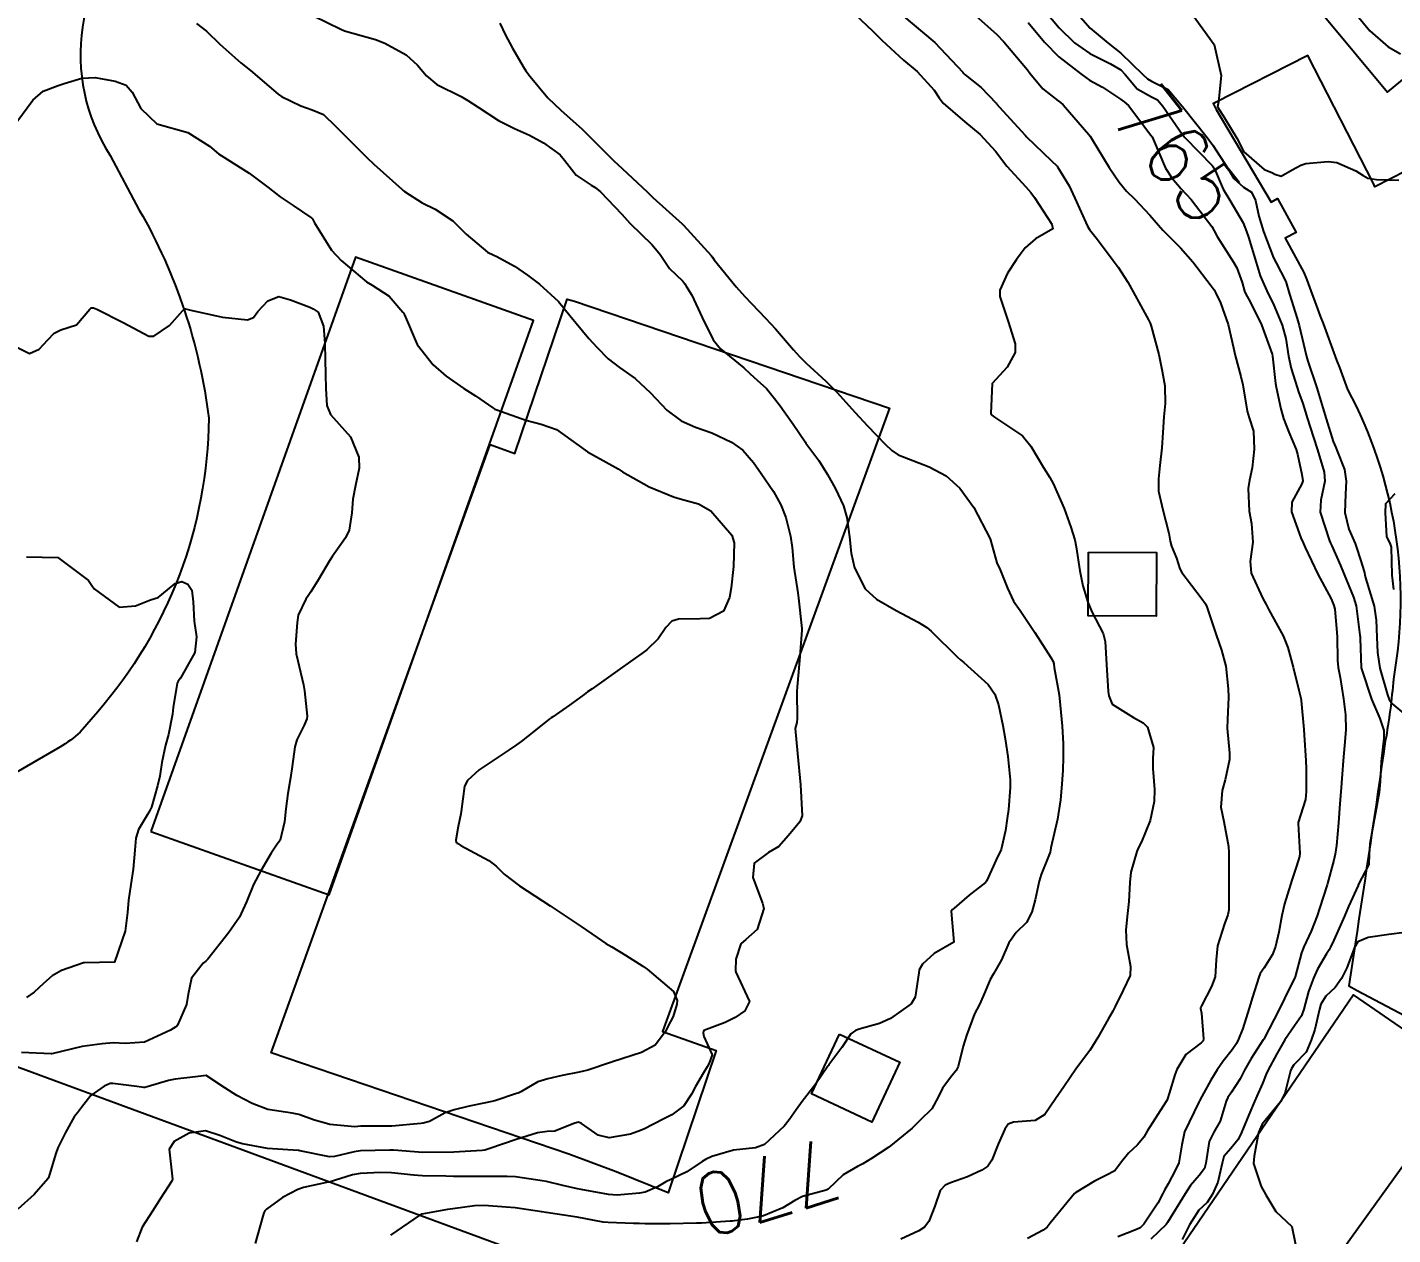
# Model space of a CAD drawing. Header units: metres. Extents: x 318500 to 325275, y 7408834 to 7428799.
# Drawn here: x 320407 to 320494.9, y 7409945.6 to 7410023.3 of the extents above; entities that cross this region are included whole.
import ezdxf
from ezdxf.enums import TextEntityAlignment as Align

# ---------------------------------------------------------------- set-up
doc = ezdxf.new("R2010")
doc.units = ezdxf.units.M
doc.header["$MEASUREMENT"] = 0
for name, color, linetype in [('Cotas', 45, 'Continuous'), ('Curvas de Nivel 1m', 11, 'Continuous'), ('Curvas de Nivel 5m', 15, 'Continuous'), ('Edificações', 30, 'Continuous'), ('Vias Primárias', 230, 'Continuous')]:
    doc.layers.add(name, color=color, linetype=linetype)
doc.styles.add('Style-STANDARD', font='STANDARD.shx')

msp = doc.modelspace()

# ---------------------------------------------------------------- linework, layer by layer
at = {"layer": 'Curvas de Nivel 1m', "flags": 128}
for points, elevation in [([(320459.892, 7410024.523), (320461.419, 7410023.077), (320462.013, 7410022.491), (320463.391, 7410021.201), (320464.289, 7410020.461), (320465.368, 7410019.273), (320465.69, 7410018.772), (320465.955, 7410018.441), (320467.342, 7410017.229), (320468.342, 7410016.405), (320469.314, 7410015.352), (320470.06, 7410014.382), (320471.287, 7410013.054), (320471.605, 7410012.687), (320471.836, 7410012.362), (320472.955, 7410010.644), (320473.019, 7410010.343), (320471.905, 7410009.695), (320471.231, 7410009.114), (320470.903, 7410008.695), (320470.684, 7410008.375), (320470.096, 7410007.496), (320469.597, 7410006.386), (320469.598, 7410005.981), (320470.137, 7410004.38), (320470.586, 7410002.938), (320470.593, 7410002.375), (320470.071, 7410001.44), (320469.12, 7410000.39), (320469.031, 7409998.451), (320469.052, 7409998.391), (320469.089, 7409998.349), (320469.256, 7409998.219), (320471.07, 7409997.01), (320471.6, 7409996.355), (320472.408, 7409994.985), (320472.817, 7409994.342), (320473.034, 7409993.953), (320473.742, 7409992.329), (320474.182, 7409991.133), (320474.428, 7409990.318), (320474.525, 7409989.866), (320474.75, 7409988.313), (320474.946, 7409987.359), (320475.276, 7409986.305), (320475.534, 7409985.688), (320476.245, 7409984.29), (320476.378, 7409983.771), (320476.462, 7409982.286), (320476.577, 7409980.561), (320476.617, 7409980.283), (320476.842, 7409979.729), (320478.21, 7409978.885), (320478.824, 7409978.538), (320479.116, 7409978.256), (320479.498, 7409976.941), (320479.455, 7409976.25), (320479.449, 7409975.591), (320479.559, 7409974.248), (320479.531, 7409973.476), (320479.279, 7409972.252), (320478.726, 7409970.874), (320478.513, 7409970.471), (320478.429, 7409970.263), (320478.046, 7409968.92), (320477.975, 7409968.267), (320477.913, 7409967.026), (320477.828, 7409966.268), (320477.715, 7409965.203), (320477.764, 7409964.269), (320478.025, 7409962.859), (320477.991, 7409962.266), (320477.546, 7409961.321), (320477.037, 7409960.275), (320476.88, 7409959.974), (320476.572, 7409959.465), (320475.902, 7409958.29), (320475.405, 7409957.439), (320474.53, 7409956.31), (320473.732, 7409955.101), (320473.181, 7409954.33), (320472.49, 7409953.324), (320471.888, 7409952.944), (320470.477, 7409952.834), (320470.142, 7409952.698), (320469.918, 7409952.368), (320469.502, 7409951.416), (320469.092, 7409950.38), (320468.835, 7409949.994), (320468.44, 7409949.729), (320467.53, 7409949.307), (320466.428, 7409948.928), (320466.074, 7409948.774), (320465.765, 7409948.427), (320465.422, 7409947.412), (320465.026, 7409946.434), (320464.749, 7409946.073), (320464.384, 7409945.822), (320463.226, 7409945.305)], 769), ([(320467.645, 7410024.417), (320469.417, 7410022.851), (320469.854, 7410022.386), (320471.383, 7410020.579), (320471.535, 7410020.368), (320472.361, 7410019.346), (320473.362, 7410018.577), (320473.504, 7410018.48), (320473.676, 7410018.335), (320475.332, 7410016.419), (320475.412, 7410016.309), (320475.537, 7410016.098), (320476.643, 7410014.297), (320477.291, 7410013.345), (320477.767, 7410012.765), (320478.271, 7410012.275), (320479.264, 7410011.218), (320480.105, 7410010.247), (320481.233, 7410009.108), (320482.024, 7410008.222), (320483.205, 7410006.68), (320483.401, 7410006.406), (320483.517, 7410006.205), (320483.818, 7410005.573), (320484.301, 7410004.189), (320484.652, 7410002.68), (320484.752, 7410002.184), (320485.126, 7410000.826), (320485.239, 7410000.296), (320485.26, 7410000.178), (320485.517, 7409998.594), (320485.651, 7409998.172), (320485.932, 7409997.312), (320485.97, 7409996.166), (320485.839, 7409994.959), (320485.674, 7409994.17), (320485.589, 7409993.614), (320485.656, 7409992.17), (320485.794, 7409991.372), (320485.887, 7409990.166), (320485.721, 7409988.923), (320485.773, 7409988.168), (320486.543, 7409986.549), (320486.757, 7409986.153), (320486.925, 7409985.817), (320487.841, 7409984.136), (320488.154, 7409983.392), (320488.476, 7409982.126), (320488.858, 7409980.645), (320488.975, 7409980.119), (320488.992, 7409979.975), (320489.167, 7409978.117), (320489.195, 7409977.738), (320489.3, 7409976.115), (320489.322, 7409975.584), (320489.325, 7409974.114), (320489.271, 7409973.606), (320488.805, 7409972.119), (320488.798, 7409972.06), (320488.923, 7409970.118), (320488.902, 7409969.933), (320488.708, 7409969.307), (320488.409, 7409968.409), (320488.319, 7409968.126), (320487.921, 7409966.881), (320487.758, 7409966.134), (320487.573, 7409965.06), (320487.355, 7409964.139), (320487.153, 7409963.621), (320486.619, 7409962.773), (320486.371, 7409962.396), (320486.273, 7409962.155), (320485.875, 7409960.877), (320485.661, 7409960.164), (320485.253, 7409958.855), (320484.977, 7409958.174), (320484.83, 7409957.902), (320484.55, 7409957.496), (320483.976, 7409956.749), (320483.594, 7409956.189), (320483.19, 7409955.523), (320482.501, 7409954.279), (320482.471, 7409954.23), (320482.457, 7409954.201), (320482.409, 7409954.112), (320481.491, 7409952.215), (320481.311, 7409951.374), (320481.123, 7409950.22), (320480.915, 7409949.751), (320480.429, 7409948.851), (320480.204, 7409948.452), (320480.098, 7409948.235), (320479.784, 7409947.61), (320478.866, 7409946.253), (320478.636, 7409946.017), (320478.395, 7409945.916), (320477.21, 7409945.449)], 767), ([(320474.478, 7410024.324), (320475.424, 7410023.251), (320476.584, 7410022.298), (320477.4, 7410021.651), (320478.818, 7410020.268), (320479.101, 7410019.988), (320479.376, 7410019.838), (320480.435, 7410019.309), (320481.348, 7410018.23), (320481.36, 7410018.215), (320482.953, 7410016.214), (320483.323, 7410015.735), (320484.298, 7410014.195), (320484.676, 7410013.572), (320485.289, 7410013.03), (320485.814, 7410012.7), (320486.058, 7410012.168), (320486.269, 7410011.161), (320486.584, 7410010.16), (320487.225, 7410008.479), (320487.392, 7410008.148), (320488.021, 7410006.955), (320488.252, 7410006.134), (320488.736, 7410004.567), (320488.876, 7410004.124), (320489.152, 7410002.941), (320489.338, 7410002.118), (320489.431, 7410001.824), (320490.004, 7410000.111), (320490.398, 7409998.809), (320490.602, 7409998.105), (320491.068, 7409996.651), (320491.225, 7409996.261), (320491.305, 7409996.096), (320491.801, 7409994.842), (320491.907, 7409994.087), (320491.863, 7409993.252), (320491.817, 7409992.088), (320492.073, 7409991.004), (320492.47, 7409990.078), (320492.606, 7409989.705), (320492.965, 7409988.549), (320493.081, 7409988.188), (320493.101, 7409988.068), (320493.148, 7409987.877), (320493.707, 7409986.058), (320493.829, 7409985.144), (320493.866, 7409984.056), (320493.911, 7409983.076), (320494.071, 7409982.052), (320494.562, 7409980.337), (320494.675, 7409980.043), (320494.846, 7409979.788), (320496.273, 7409978.581)], 764), ([(320481.94, 7410024.225), (320483.41, 7410022.21), (320483.86, 7410020.203), (320483.678, 7410018.52), (320483.619, 7410018.206), (320484.056, 7410017.493), (320484.853, 7410016.187), (320485.317, 7410015.306), (320486.628, 7410014.16), (320487.107, 7410013.962), (320487.297, 7410013.87), (320487.706, 7410013.736), (320488.428, 7410014.139), (320488.99, 7410014.448), (320489.306, 7410014.553), (320490.732, 7410014.685), (320491.308, 7410014.604), (320492.519, 7410014.082), (320492.992, 7410013.769), (320493.295, 7410013.613), (320493.844, 7410013.515), (320495.294, 7410013.466)], 763), ([(320417.892, 7410023.56), (320418.525, 7410023.073), (320419.397, 7410022.225), (320420.747, 7410021.039), (320421.373, 7410020.54), (320423.139, 7410019.012), (320423.349, 7410018.87), (320424.608, 7410018.257), (320425.34, 7410018.006), (320426.071, 7410017.703), (320426.844, 7410016.957), (320427.322, 7410016.449), (320428.848, 7410014.935), (320429.294, 7410014.503), (320431.102, 7410012.903), (320431.186, 7410012.818), (320431.268, 7410012.741), (320432.406, 7410012.022), (320433.261, 7410011.607), (320434.386, 7410010.859), (320435.237, 7410009.989), (320436.618, 7410008.829), (320437.031, 7410008.636), (320437.217, 7410008.553), (320438.349, 7410007.94), (320439.206, 7410007.357), (320439.968, 7410006.782), (320441.183, 7410005.658), (320441.915, 7410004.759), (320443.148, 7410003.283), (320443.651, 7410002.732), (320444.39, 7410001.979), (320445.127, 7410001.414), (320446.121, 7410000.7), (320447.106, 7409999.78), (320448.165, 7409998.674), (320449.08, 7409997.978), (320450.003, 7409997.575), (320451.069, 7409997.202), (320452.324, 7409996.617), (320453.055, 7409996.086), (320453.738, 7409995.291), (320454.231, 7409994.592), (320455.023, 7409993.429), (320455.511, 7409992.572), (320455.818, 7409991.747), (320456.127, 7409990.563), (320456.231, 7409989.819), (320456.351, 7409988.559), (320456.589, 7409986.901), (320456.635, 7409986.554), (320456.846, 7409984.605), (320456.852, 7409984.551), (320456.847, 7409984.498), (320456.698, 7409982.553), (320456.556, 7409980.853), (320456.542, 7409980.555), (320456.565, 7409978.813), (320456.525, 7409978.554), (320456.436, 7409978.175), (320456.576, 7409976.553), (320456.77, 7409974.55), (320456.883, 7409972.548), (320456.734, 7409972.157), (320455.991, 7409971.29), (320455.385, 7409970.57), (320454.706, 7409970.188), (320453.792, 7409969.496), (320453.71, 7409968.59), (320454.33, 7409966.918), (320454.42, 7409966.582), (320453.986, 7409965.24), (320453.25, 7409964.594), (320452.919, 7409964.305), (320452.617, 7409963.326), (320452.582, 7409962.6), (320452.608, 7409962.48), (320453.479, 7409960.591), (320453.177, 7409959.988), (320452.564, 7409959.559), (320451.915, 7409959.255), (320450.552, 7409958.739), (320450.517, 7409958.664), (320450.509, 7409958.631), (320450.504, 7409958.585), (320450.547, 7409958.35), (320451.084, 7409957.17), (320450.896, 7409956.625), (320450.76, 7409956.393), (320450.521, 7409956.004), (320450.016, 7409955.128), (320449.754, 7409954.641), (320449.253, 7409953.885), (320448.48, 7409953.295), (320448.058, 7409953.083), (320447.255, 7409952.672), (320446.735, 7409952.41), (320446.466, 7409952.287), (320445.825, 7409952.051), (320444.461, 7409951.816), (320443.742, 7409952), (320442.679, 7409952.737), (320442.471, 7409952.818), (320442.396, 7409952.816), (320442.186, 7409952.743), (320440.961, 7409952.259), (320440.465, 7409952.238), (320439.847, 7409952.152), (320438.459, 7409951.702), (320436.774, 7409951.136), (320436.452, 7409951.029), (320436.279, 7409950.995), (320434.451, 7409950.895), (320432.45, 7409950.87), (320430.577, 7409951.024), (320430.451, 7409951.026), (320430.33, 7409951.023), (320428.451, 7409950.988), (320428.038, 7409950.926), (320426.777, 7409950.613), (320426.445, 7409950.594), (320424.539, 7409950.979), (320424.467, 7409950.996), (320424.45, 7409951.001), (320424.429, 7409951.002), (320422.451, 7409951.137), (320420.854, 7409951.424), (320420.455, 7409951.544), (320419.393, 7409951.98), (320418.462, 7409952.267), (320417.42, 7409952.111), (320416.455, 7409951.578), (320416.133, 7409951.085), (320416.339, 7409949.163), (320416.326, 7409949.081), (320415.576, 7409947.919), (320415.064, 7409947.1), (320414.379, 7409946.058), (320414.021, 7409945.115)], 772), ([(320425.426, 7410024.049), (320427.169, 7410023.198), (320427.412, 7410023.099), (320427.944, 7410022.945), (320429.404, 7410022.524), (320430.018, 7410022.304), (320431.39, 7410021.549), (320432.109, 7410020.889), (320432.685, 7410020.192), (320433.368, 7410019.643), (320434.922, 7410018.854), (320435.356, 7410018.613), (320436.011, 7410018.179), (320437.338, 7410017.323), (320438.368, 7410016.804), (320439.324, 7410016.376), (320440.229, 7410015.868), (320441.305, 7410015.097), (320441.586, 7410014.766), (320442.323, 7410013.787), (320443.284, 7410013.149), (320443.542, 7410012.996), (320443.889, 7410012.731), (320445.259, 7410011.277), (320445.78, 7410010.705), (320447.229, 7410009.311), (320447.738, 7410008.682), (320448.329, 7410007.791), (320449.203, 7410006.964), (320449.334, 7410006.79), (320449.41, 7410006.657), (320449.772, 7410006.071), (320450.448, 7410004.641), (320451.148, 7410003.188), (320451.612, 7410002.625), (320453.128, 7410001.382), (320453.53, 7410001.01), (320453.981, 7410000.597), (320454.579, 7410000.055), (320455.103, 7409999.427), (320455.456, 7409998.936), (320455.721, 7409998.571), (320456.288, 7409997.771), (320457.061, 7409996.618), (320457.109, 7409996.55), (320457.941, 7409995.433), (320458.501, 7409994.528), (320459.026, 7409993.594), (320459.541, 7409992.515), (320459.754, 7409991.757), (320459.924, 7409990.511), (320460.026, 7409989.453), (320460.248, 7409988.507), (320460.94, 7409987.17), (320461.659, 7409986.489), (320462.92, 7409985.773), (320464.338, 7409985.019), (320464.904, 7409984.681), (320465.19, 7409984.437), (320466.883, 7409982.761), (320467.063, 7409982.599), (320467.295, 7409982.414), (320468.859, 7409981.016), (320469.277, 7409980.384), (320469.515, 7409979.704), (320469.801, 7409978.375), (320469.938, 7409977.5), (320470.113, 7409976.37), (320470.271, 7409974.874), (320470.276, 7409974.367), (320470.165, 7409972.953), (320470.07, 7409972.37), (320469.957, 7409971.596), (320469.679, 7409970.376), (320469.364, 7409969.726), (320468.765, 7409968.389), (320468.744, 7409968.334), (320468.688, 7409968.25), (320467.631, 7409967.45), (320466.663, 7409966.614), (320466.554, 7409966.529), (320466.463, 7409966.422), (320466.64, 7409964.42), (320465.376, 7409963.686), (320464.618, 7409963.005), (320464.417, 7409962.638), (320464.385, 7409962.443), (320464.162, 7409960.871), (320463.894, 7409960.45), (320462.566, 7409959.504), (320461.864, 7409959.177), (320460.555, 7409958.824), (320460.316, 7409958.74), (320460.018, 7409958.505), (320459.421, 7409957.631), (320458.596, 7409956.519), (320458.567, 7409956.482), (320458.529, 7409956.429), (320457.753, 7409955.29), (320457.171, 7409954.54), (320456.876, 7409954.163), (320456.486, 7409953.627), (320456.05, 7409952.983), (320455.729, 7409952.561), (320454.458, 7409951.395), (320453.865, 7409951.177), (320452.454, 7409951.019), (320451.065, 7409950.621), (320450.653, 7409950.421), (320450.445, 7409950.291), (320449.446, 7409949.633), (320448.427, 7409949.134), (320448.107, 7409948.981), (320447.555, 7409948.669), (320446.767, 7409948.325), (320446.414, 7409948.256), (320444.977, 7409948.136), (320444.412, 7409948.173), (320442.658, 7409948.494), (320442.417, 7409948.543), (320441.47, 7409948.75), (320440.424, 7409948.998), (320440.132, 7409949.057), (320438.428, 7409949.311), (320437.892, 7409949.334), (320436.428, 7409949.332), (320435.92, 7409949.332), (320434.427, 7409949.339), (320433.929, 7409949.346), (320432.428, 7409949.379), (320431.888, 7409949.418), (320430.43, 7409949.559), (320429.753, 7409949.584), (320428.429, 7409949.522), (320427.927, 7409949.428), (320426.42, 7409948.971), (320426.401, 7409948.969), (320426.263, 7409948.952), (320424.771, 7409948.618), (320424.413, 7409948.494), (320423.418, 7409947.977), (320422.393, 7409947.233), (320422.283, 7409947.11), (320422.231, 7409947.002), (320422.164, 7409946.78), (320421.672, 7409945.01)], 771), ([(320463.433, 7410024.021), (320465.293, 7410022.451), (320465.408, 7410022.344), (320467.218, 7410020.422), (320467.294, 7410020.336), (320467.378, 7410020.258), (320468.41, 7410019.444), (320469.36, 7410018.426), (320469.394, 7410018.39), (320469.803, 7410017.936), (320471.232, 7410016.371), (320471.328, 7410016.268), (320472.906, 7410014.746), (320473.3, 7410014.369), (320473.325, 7410014.34), (320474.06, 7410013.101), (320474.423, 7410012.323), (320475.253, 7410010.51), (320475.378, 7410010.309), (320475.883, 7410009.661), (320476.906, 7410008.293), (320477.216, 7410007.868), (320477.844, 7410006.918), (320478.187, 7410006.275), (320479.173, 7410004.479), (320479.274, 7410004.258), (320479.34, 7410004.085), (320479.842, 7410002.249), (320480.06, 7410001.177), (320480.219, 7410000.244), (320480.247, 7409999.099), (320480.153, 7409998.244), (320480.092, 7409997.228), (320480.031, 7409996.245), (320479.91, 7409995.109), (320479.807, 7409994.248), (320479.823, 7409993.454), (320480.088, 7409992.244), (320480.478, 7409990.748), (320480.572, 7409990.236), (320480.655, 7409989.913), (320480.969, 7409989.141), (320481.197, 7409988.461), (320481.319, 7409988.225), (320482.558, 7409986.583), (320482.84, 7409986.201), (320482.927, 7409985.996), (320483.532, 7409984.194), (320483.865, 7409983.216), (320484.142, 7409982.187), (320484.307, 7409980.737), (320484.319, 7409980.185), (320484.263, 7409978.751), (320484.247, 7409978.186), (320484.394, 7409976.594), (320484.387, 7409976.184), (320484.107, 7409974.86), (320483.92, 7409974.188), (320483.831, 7409973.112), (320484.023, 7409972.187), (320484.33, 7409970.578), (320484.351, 7409970.184), (320484.346, 7409968.533), (320484.338, 7409968.184), (320484.345, 7409966.503), (320484.286, 7409966.184), (320484.061, 7409965.593), (320483.606, 7409964.19), (320483.538, 7409963.28), (320483.471, 7409962.191), (320483.227, 7409961.567), (320482.582, 7409960.325), (320482.543, 7409960.238), (320482.527, 7409960.201), (320482.527, 7409960.149), (320482.576, 7409959.837), (320482.723, 7409958.198), (320482.683, 7409958.074), (320482.556, 7409957.937), (320481.568, 7409957.191), (320480.99, 7409956.223), (320480.865, 7409955.885), (320480.507, 7409954.676), (320480.396, 7409954.337), (320480.35, 7409954.232), (320480.127, 7409953.866), (320479.082, 7409952.251), (320478.864, 7409951.864), (320478.467, 7409951.362), (320477.886, 7409950.839), (320477.443, 7409950.27), (320477.01, 7409949.706), (320476.437, 7409949.394), (320475.695, 7409949.027), (320474.498, 7409948.309), (320474.419, 7409948.244), (320472.848, 7409946.333), (320472.656, 7409946.076), (320472.393, 7409945.881), (320471.386, 7409945.344)], 768), ([(320471.429, 7410023.623), (320472.47, 7410022.354), (320473.396, 7410021.417), (320474.816, 7410020.318), (320475.14, 7410020.076), (320475.376, 7410019.922), (320476.202, 7410019.471), (320477.364, 7410018.699), (320477.602, 7410018.526), (320477.888, 7410018.282), (320479.332, 7410016.378), (320479.4, 7410016.259), (320479.469, 7410016.117), (320480.262, 7410014.246), (320480.682, 7410013.628), (320481.287, 7410012.927), (320481.927, 7410012.224), (320483.254, 7410010.491), (320483.407, 7410010.208), (320483.598, 7410009.851), (320484.65, 7410008.189), (320484.856, 7410007.825), (320485.207, 7410006.889), (320485.35, 7410006.326), (320485.41, 7410006.177), (320485.718, 7410005.647), (320486.445, 7410004.161), (320487.142, 7410002.274), (320487.164, 7410002.15), (320487.36, 7410000.384), (320487.395, 7410000.146), (320487.702, 7409998.744), (320487.872, 7409998.138), (320488.205, 7409997.261), (320488.685, 7409996.126), (320488.771, 7409995.839), (320489.044, 7409994.531), (320489.105, 7409994.119), (320489.096, 7409994.062), (320489.037, 7409993.928), (320488.397, 7409992.752), (320488.376, 7409992.13), (320488.985, 7409990.445), (320489.133, 7409990.118), (320489.26, 7409989.835), (320490.071, 7409988.109), (320490.936, 7409986.523), (320491.114, 7409986.097), (320491.164, 7409985.859), (320491.316, 7409984.094), (320491.345, 7409982.554), (320491.387, 7409982.092), (320491.51, 7409981.45), (320491.734, 7409980.087), (320491.86, 7409979.059), (320491.882, 7409978.084), (320491.796, 7409977.072), (320491.697, 7409976.087), (320491.632, 7409975.243), (320491.548, 7409974.088), (320491.493, 7409973.355), (320491.412, 7409972.09), (320491.273, 7409970.639), (320491.187, 7409970.093), (320491.105, 7409969.704), (320490.691, 7409968.187), (320490.673, 7409968.117), (320490.666, 7409968.1), (320490.188, 7409966.584), (320490.031, 7409966.106), (320489.655, 7409965.115), (320489.168, 7409964.115), (320489.015, 7409963.736), (320488.611, 7409962.18), (320488.596, 7409962.135), (320487.92, 7409960.8), (320487.597, 7409960.135), (320486.592, 7409958.182), (320486.574, 7409958.15), (320486.56, 7409958.125), (320485.783, 7409956.92), (320485.358, 7409956.168), (320485.068, 7409955.626), (320484.509, 7409954.752), (320484.278, 7409954.408), (320484.176, 7409954.183), (320483.779, 7409952.895), (320483.377, 7409952.191), (320483.081, 7409951.584), (320482.873, 7409950.196), (320482.787, 7409949.854), (320482.438, 7409949.403), (320481.879, 7409948.758), (320481.532, 7409948.213), (320480.401, 7409946.365), (320480.302, 7409946.231), (320479.328, 7409945.304)], 766), ([(320492.614, 7410024.082), (320493.425, 7410023.098), (320494.593, 7410022.058), (320495.403, 7410021.615)], 762), ([(320406.314, 7410017.235), (320407.344, 7410018.622), (320408.022, 7410019.21), (320408.974, 7410019.577), (320409.358, 7410019.701), (320410.499, 7410020.043), (320411.364, 7410020.084), (320412.66, 7410019.851), (320413.357, 7410019.582), (320413.741, 7410019.134), (320414.307, 7410018.093), (320415.33, 7410017.11), (320417.322, 7410016.553), (320418.715, 7410015.663), (320419.302, 7410015.175), (320419.476, 7410015.057), (320421.283, 7410013.926), (320422.47, 7410013.018), (320423.264, 7410012.402), (320424.101, 7410011.84), (320425.251, 7410011.068), (320425.303, 7410011.032), (320425.353, 7410010.978), (320425.492, 7410010.73), (320426.582, 7410008.96), (320427.21, 7410008.311), (320428.822, 7410006.934), (320429.188, 7410006.71), (320430.281, 7410006.014), (320431.171, 7410004.985), (320431.206, 7410004.935), (320431.232, 7410004.899), (320431.271, 7410004.796), (320432.084, 7410002.886), (320433.121, 7410001.591), (320433.953, 7410000.862), (320435.102, 7410000.055), (320435.858, 7409999.599), (320436.958, 7409998.822), (320437.089, 7409998.735), (320437.227, 7409998.679), (320439.079, 7409998.033), (320440.083, 7409997.772), (320441.07, 7409997.419), (320441.984, 7409996.756), (320443.049, 7409995.992), (320444.644, 7409995.108), (320445.033, 7409994.888), (320445.31, 7409994.707), (320447.026, 7409993.724), (320448.594, 7409993.088), (320449.015, 7409992.966), (320450.202, 7409992.642), (320451.003, 7409992.19), (320452.348, 7409990.609), (320452.502, 7409990.134), (320452.464, 7409988.607), (320452.313, 7409987.236), (320452.196, 7409986.611), (320451.806, 7409985.728), (320450.909, 7409985.249), (320450.32, 7409985.228), (320448.908, 7409985.222), (320448.489, 7409985.081), (320448.099, 7409984.668), (320447.608, 7409983.954), (320446.878, 7409983.235), (320446.559, 7409983.001), (320446.121, 7409982.691), (320444.861, 7409981.8), (320443.349, 7409980.733), (320443.057, 7409980.527), (320442.844, 7409980.369), (320441.91, 7409979.673), (320440.823, 7409978.927), (320440.724, 7409978.859), (320440.598, 7409978.763), (320439.608, 7409977.978), (320438.798, 7409977.345), (320438.479, 7409977.111), (320438.026, 7409976.801), (320436.782, 7409975.986), (320436.092, 7409975.512), (320435.335, 7409974.834), (320435.142, 7409974.458), (320434.931, 7409972.838), (320434.904, 7409972.671), (320434.725, 7409971.867), (320434.572, 7409970.982), (320434.611, 7409970.841), (320434.66, 7409970.791), (320434.709, 7409970.763), (320434.896, 7409970.651), (320436.699, 7409969.672), (320437.186, 7409969.304), (320437.684, 7409968.805), (320438.679, 7409968.041), (320440.66, 7409966.76), (320442.64, 7409965.436), (320443.682, 7409964.724), (320444.248, 7409964.338), (320444.624, 7409964.114), (320445.504, 7409963.581), (320446.612, 7409962.866), (320446.896, 7409962.677), (320448.589, 7409961.248), (320448.828, 7409960.656), (320448.818, 7409960.415), (320448.565, 7409959.637), (320448.231, 7409958.987), (320448.069, 7409958.665), (320447.425, 7409957.788), (320446.536, 7409957.313), (320444.674, 7409956.708), (320444.562, 7409956.677), (320444.529, 7409956.666), (320443.082, 7409956.171), (320442.52, 7409956.044), (320441.433, 7409955.834), (320440.513, 7409955.62), (320439.861, 7409955.419), (320438.771, 7409954.786), (320438.586, 7409954.701), (320438.498, 7409954.67), (320437.092, 7409954.21), (320436.489, 7409954.069), (320435.448, 7409953.868), (320434.482, 7409953.627), (320433.903, 7409953.425), (320432.877, 7409952.864), (320432.469, 7409952.754), (320432.332, 7409952.735), (320430.467, 7409952.571), (320428.802, 7409952.581), (320428.466, 7409952.568), (320428.079, 7409952.538), (320426.467, 7409952.687), (320426.246, 7409952.732), (320425.474, 7409952.965), (320424.475, 7409953.312), (320424.049, 7409953.412), (320422.48, 7409953.646), (320421.469, 7409954.032), (320420.493, 7409954.548), (320419.718, 7409955.042), (320418.511, 7409955.826), (320417.826, 7409955.751), (320416.508, 7409955.589), (320416.078, 7409955.515), (320414.716, 7409955.107), (320414.553, 7409955.056), (320414.499, 7409955.052), (320414.041, 7409955.117), (320412.503, 7409955.321), (320412.336, 7409955.308), (320411.934, 7409955.146), (320411.093, 7409954.552), (320410.479, 7409953.764), (320410.219, 7409953.419), (320410.014, 7409953.167), (320409.45, 7409952.165), (320408.967, 7409951.182), (320408.823, 7409950.806), (320408.424, 7409949.457), (320408.359, 7409949.253), (320408.322, 7409949.191), (320407.432, 7409948.177), (320406.39, 7409947.22)], 773), ([(320405.287, 7410003.248), (320407.127, 7410002.323), (320407.756, 7410002.585), (320408.318, 7410003.202), (320408.728, 7410003.615), (320409.15, 7410003.831), (320410.168, 7410004.167), (320411.021, 7410005.171), (320411.096, 7410005.246), (320411.171, 7410005.262), (320411.251, 7410005.249), (320411.462, 7410005.166), (320413.158, 7410004.308), (320414.826, 7410003.434), (320415.145, 7410003.431), (320416.139, 7410004.116), (320417.005, 7410005.092), (320417.088, 7410005.174), (320417.171, 7410005.193), (320417.255, 7410005.173), (320417.609, 7410005.083), (320419.165, 7410004.738), (320419.56, 7410004.658), (320421.162, 7410004.474), (320421.558, 7410004.632), (320421.838, 7410005.023), (320422.481, 7410005.713), (320423.18, 7410005.979), (320423.945, 7410005.765), (320425.173, 7410005.295), (320425.397, 7410005.201), (320425.709, 7410004.972), (320426.056, 7410004.068), (320426.15, 7410002.965), (320426.165, 7410001.923), (320426.197, 7410000.964), (320426.207, 7410000.07), (320426.282, 7409998.962), (320426.506, 7409998.383), (320427.072, 7409997.76), (320427.808, 7409996.943), (320428.344, 7409995.633), (320428.369, 7409994.937), (320428.131, 7409993.827), (320427.947, 7409992.941), (320427.882, 7409992.056), (320427.712, 7409990.943), (320427.472, 7409990.446), (320426.962, 7409989.728), (320426.645, 7409989.264), (320426.458, 7409988.957), (320425.737, 7409987.767), (320425.237, 7409986.975), (320425.117, 7409986.787), (320424.923, 7409986.498), (320424.433, 7409985.461), (320424.367, 7409984.988), (320424.258, 7409983.61), (320424.308, 7409982.988), (320424.408, 7409982.53), (320424.775, 7409980.981), (320424.844, 7409980.606), (320425.003, 7409978.977), (320424.99, 7409978.805), (320424.811, 7409978.38), (320424.339, 7409977.442), (320424.207, 7409976.986), (320424.041, 7409975.723), (320423.932, 7409974.988), (320423.764, 7409973.981), (320423.64, 7409972.991), (320423.555, 7409972.164), (320423.281, 7409970.994), (320423.047, 7409970.656), (320422.701, 7409970.146), (320422.035, 7409969.01), (320421.558, 7409968.136), (320421.114, 7409967.023), (320420.645, 7409966.017), (320419.976, 7409965.04), (320418.613, 7409963.322), (320418.482, 7409963.19), (320418.315, 7409963.063), (320417.557, 7409962.109), (320417.345, 7409961.072), (320417.245, 7409960.398), (320416.659, 7409959.079), (320416.611, 7409959.018), (320416.549, 7409958.975), (320416.223, 7409958.761), (320414.539, 7409957.982), (320413.303, 7409957.894), (320412.538, 7409957.926), (320411.805, 7409957.88), (320410.535, 7409957.694), (320408.579, 7409957.237), (320408.53, 7409957.229), (320406.623, 7409957.31)], 774), ([(320495.028, 7409993.27), (320494.426, 7409992.642), (320494.399, 7409992.049), (320494.497, 7409990.538), (320494.734, 7409990.044), (320494.786, 7409989.851), (320494.847, 7409988.042), (320494.946, 7409987.117)], 763), ([(320495.651, 7409965.029), (320494.649, 7409964.902), (320493.312, 7409964.725), (320492.644, 7409964.43), (320492.427, 7409964.073), (320491.943, 7409962.757), (320491.607, 7409962.085), (320491.184, 7409961.509), (320490.592, 7409960.933), (320490.272, 7409960.415), (320490.187, 7409960.104), (320489.883, 7409958.791), (320489.654, 7409958.109), (320489.334, 7409957.327), (320488.536, 7409956.515), (320488.371, 7409956.284), (320488.313, 7409956.123), (320487.957, 7409954.68), (320487.673, 7409954.132), (320486.486, 7409952.701), (320486.251, 7409952.153), (320485.969, 7409950.645), (320485.929, 7409950.158), (320486.428, 7409948.697), (320486.732, 7409948.145), (320487.361, 7409947.087), (320488.4, 7409946.12), (320488.818, 7409944.116)], 764)]:
    msp.add_lwpolyline(points, dxfattribs=dict(at, elevation=elevation))
at = {"layer": 'Curvas de Nivel 5m', "flags": 128}
for points, elevation in [([(320472.519, 7410024.354), (320473.424, 7410023.281), (320474.416, 7410022.325), (320475.4, 7410021.639), (320476.721, 7410020.965), (320477.384, 7410020.571), (320477.663, 7410020.286), (320478.451, 7410019.354), (320479.366, 7410018.843), (320479.751, 7410018.641), (320480.104, 7410018.249), (320481.333, 7410016.44), (320481.509, 7410016.228), (320483.303, 7410014.407), (320483.418, 7410014.208), (320483.98, 7410012.892), (320484.407, 7410012.193), (320485.258, 7410010.732), (320485.483, 7410010.177), (320485.607, 7410009.812), (320486.108, 7410008.167), (320486.368, 7410007.32), (320486.869, 7410006.155), (320487.191, 7410005.531), (320487.784, 7410004.141), (320488.01, 7410003.284), (320488.195, 7410002.134), (320488.355, 7410001.355), (320488.741, 7410000.126), (320488.84, 7409999.848), (320489.105, 7409999.089), (320489.42, 7409998.117), (320489.565, 7409997.633), (320490.044, 7409996.11), (320490.477, 7409994.675), (320490.526, 7409994.105), (320490.257, 7409992.872), (320490.22, 7409992.108), (320490.823, 7409990.261), (320490.897, 7409990.101), (320490.978, 7409989.928), (320491.537, 7409988.663), (320491.768, 7409988.088), (320492.381, 7409986.636), (320492.553, 7409986.076), (320492.788, 7409984.186), (320492.798, 7409984.072), (320492.8, 7409983.973), (320492.871, 7409982.07), (320492.879, 7409982.01), (320493.524, 7409980.06), (320494.073, 7409978.81), (320494.328, 7409978.047), (320494.317, 7409977.55), (320494.162, 7409976.05), (320494.08, 7409974.751), (320494.013, 7409974.051), (320493.834, 7409972.973), (320493.651, 7409972.056), (320493.413, 7409970.746), (320493.384, 7409970.06), (320493.349, 7409969.421), (320492.691, 7409968.142), (320492.674, 7409968.087), (320492.665, 7409968.07), (320492.044, 7409966.705), (320491.789, 7409966.083), (320491.095, 7409964.544), (320490.885, 7409964.096), (320490.802, 7409963.934), (320490.634, 7409963.676), (320490.044, 7409962.681), (320489.798, 7409962.108), (320489.474, 7409961.234), (320489.169, 7409960.114), (320489.015, 7409959.677), (320488.569, 7409959.029), (320487.944, 7409958.129), (320487.445, 7409957.238), (320486.861, 7409956.145), (320486.757, 7409955.916), (320486.518, 7409955.321), (320486.153, 7409954.508), (320486.001, 7409954.157), (320485.639, 7409953.31), (320485.16, 7409952.17), (320484.944, 7409951.702), (320484.464, 7409951.138), (320484.028, 7409950.612), (320483.913, 7409950.185), (320483.644, 7409948.976), (320483.294, 7409948.191), (320482.943, 7409947.666), (320482.41, 7409947.169), (320481.804, 7409946.209), (320481.331, 7409945.271)], 765), ([(320437.422, 7410023.589), (320437.779, 7410022.814), (320438.24, 7410021.964), (320438.92, 7410020.797), (320439.097, 7410020.514), (320439.374, 7410020.146), (320440.508, 7410018.779), (320441.348, 7410017.971), (320442.705, 7410016.749), (320443.321, 7410016.151), (320444.75, 7410014.718), (320445.035, 7410014.452), (320445.295, 7410014.23), (320446.919, 7410012.694), (320447.275, 7410012.351), (320449.163, 7410010.661), (320449.249, 7410010.577), (320451.016, 7410008.633), (320451.102, 7410008.515), (320451.217, 7410008.354), (320452.639, 7410006.616), (320453.191, 7410005.991), (320454.519, 7410004.59), (320455.16, 7410003.897), (320456.319, 7410002.562), (320456.703, 7410002.124), (320457.131, 7410001.693), (320458.402, 7410000.537), (320459.109, 7409999.817), (320460.282, 7409998.512), (320461.077, 7409997.658), (320462.216, 7409996.483), (320462.64, 7409996.06), (320463.053, 7409995.782), (320464.011, 7409995.417), (320465.046, 7409995.029), (320466.141, 7409994.429), (320467.028, 7409993.646), (320467.921, 7409992.406), (320468.98, 7409990.39), (320469.417, 7409988.836), (320469.622, 7409988.38), (320470.106, 7409987.209), (320470.491, 7409986.367), (320470.921, 7409985.76), (320471.857, 7409984.35), (320472.884, 7409982.747), (320473.027, 7409982.484), (320473.069, 7409982.337), (320473.106, 7409982.107), (320473.412, 7409980.332), (320473.493, 7409979.677), (320473.614, 7409978.328), (320473.685, 7409977.203), (320473.684, 7409976.327), (320473.653, 7409975.461), (320473.582, 7409974.328), (320473.517, 7409973.57), (320473.312, 7409972.331), (320472.88, 7409970.496), (320472.862, 7409970.338), (320472.848, 7409970.208), (320472.713, 7409969.898), (320472.271, 7409968.769), (320472.143, 7409968.345), (320471.87, 7409967.15), (320471.659, 7409966.35), (320471.315, 7409965.692), (320470.647, 7409965.043), (320470.178, 7409964.367), (320469.714, 7409963.284), (320469.191, 7409962.381), (320468.98, 7409962.009), (320468.59, 7409961.085), (320468.383, 7409960.593), (320468.287, 7409960.394), (320467.978, 7409959.803), (320467.452, 7409958.407), (320467.236, 7409957.723), (320466.919, 7409956.414), (320466.797, 7409956.145), (320466.521, 7409955.82), (320465.91, 7409955.025), (320465.627, 7409954.429), (320465.224, 7409953.697), (320464.478, 7409952.951), (320464.208, 7409952.71), (320463.952, 7409952.448), (320462.457, 7409951.21), (320461.344, 7409950.487), (320460.787, 7409950.152), (320460.442, 7409949.968), (320459.508, 7409949.435), (320458.55, 7409948.519), (320458.474, 7409948.464), (320458.419, 7409948.449), (320456.905, 7409948.05), (320456.409, 7409947.788), (320455.643, 7409947.319), (320454.393, 7409946.805), (320454.218, 7409946.757), (320453.349, 7409946.59), (320452.513, 7409946.475), (320452.389, 7409946.461), (320452.241, 7409946.455), (320450.387, 7409946.329), (320450.071, 7409946.319), (320448.386, 7409946.286), (320446.775, 7409946.287), (320446.386, 7409946.297), (320446.011, 7409946.31), (320444.387, 7409946.37), (320444.069, 7409946.397), (320442.39, 7409946.712), (320442.233, 7409946.742), (320440.394, 7409947.005), (320440.112, 7409947.046), (320438.398, 7409947.309), (320437.832, 7409947.365), (320436.4, 7409947.465), (320435.779, 7409947.447), (320434.396, 7409947.257), (320434.038, 7409947.203), (320432.391, 7409946.909), (320432.36, 7409946.901), (320432.291, 7409946.871), (320430.376, 7409945.543)], 770), ([(320406.95, 7409989.22), (320408.95, 7409989.19), (320410.935, 7409987.705), (320411.15, 7409987.384), (320411.3, 7409987.164), (320412.913, 7409985.981), (320413.969, 7409986.069), (320414.92, 7409986.457), (320415.428, 7409986.599), (320416.011, 7409987.099), (320416.517, 7409987.511), (320416.935, 7409987.626), (320417.32, 7409987.47), (320417.595, 7409987.08), (320417.665, 7409986.333), (320417.743, 7409985.077), (320417.885, 7409984.075), (320417.773, 7409983.076), (320416.853, 7409981.414), (320416.713, 7409981.229), (320416.643, 7409981.092), (320416.389, 7409979.532), (320416.345, 7409979.095), (320416.095, 7409977.797), (320415.901, 7409977.093), (320415.664, 7409975.982), (320415.53, 7409975.099), (320415.383, 7409974.478), (320414.99, 7409973.106), (320414.913, 7409972.932), (320414.733, 7409972.638), (320414.163, 7409971.674), (320413.978, 7409971.121), (320413.922, 7409970.341), (320413.815, 7409969.123), (320413.669, 7409968.132), (320413.513, 7409967.127), (320413.454, 7409966.321), (320413.3, 7409965.13), (320412.61, 7409963.14), (320410.676, 7409963.092), (320410.609, 7409963.079), (320409.197, 7409962.585), (320408.596, 7409962.239), (320408.039, 7409961.747), (320407.436, 7409961.207), (320406.942, 7409960.847)], 775)]:
    msp.add_lwpolyline(points, dxfattribs=dict(at, elevation=elevation))
at = {"layer": 'Edificações'}
for points in [[(320470.348, 7410048.269), (320494.562, 7410019.141), (320499.694, 7410023.358), (320475.609, 7410052.667)], [(320483.438, 7410018.46), (320483.347, 7410018.416)], [(320414.957, 7409971.543), (320426.424, 7409967.461), (320439.588, 7410004.441), (320428.121, 7410008.523)], [(320442.213, 7410005.688), (320462.491, 7409998.796), (320447.895, 7409958.657), (320447.895, 7409958.657), (320451.339, 7409957.444), (320451.339, 7409957.444), (320448.241, 7409948.276), (320444.908, 7409949.635), (320441.865, 7409950.761), (320422.684, 7409957.298), (320436.79, 7409996.452), (320438.385, 7409995.887), (320441.758, 7410005.818)], [(320475.315, 7409989.533), (320479.699, 7409989.499), (320479.657, 7409985.397), (320475.283, 7409985.431)], [(320473.882, 7409936.417), (320482.173, 7409930.419), (320488.106, 7409938.296), (320487.392, 7409938.696), (320499.787, 7409955.928), (320492.368, 7409961.025), (320477.12, 7409938.672), (320476.114, 7409939.366)], [(320459.29, 7409958.495), (320463.168, 7409956.682), (320461.367, 7409952.83), (320457.489, 7409954.642)]]:
    msp.add_lwpolyline(points, close=True, dxfattribs=at)
msp.add_lwpolyline([(320483.347, 7410018.416), (320483.535, 7410018.034), (320487.074, 7410012.052), (320487.488, 7410012.297), (320488.675, 7410010.116), (320487.976, 7410009.733), (320489.183, 7410007.537, 0.000107), (320491.988, 7410000, -0.169035), (320494.938, 7409981.358, -0.026952), (320494.418, 7409977.356, -0.001807), (320492.475, 7409964.281), (320492.064, 7409961.6), (320492.606, 7409961.313), (320502.555, 7409956.051, 0.077127), (320505.128, 7409994.69, 0.149128), (320498.377, 7410012.08, 0.819311), (320496.76, 7410014.598), (320493.753, 7410013.054), (320493.668, 7410013.266), (320489.438, 7410021.506), (320483.438, 7410018.46)], format="xyb", close=True, dxfattribs=at)
at = {"layer": 'Vias Primárias'}
for points in [[(320414.639, 7410030.692, 0.377223), (320412.333, 7410015.07), (320414.206, 7410011.549, -0.100851), (320418.673, 7409998.146, -0.178106), (320411.529, 7409979.246), (320410.408, 7409977.944, -0.055606), (320409.086, 7409976.975), (320405.173, 7409974.727)], [(320395.932, 7409960.237), (320420.06, 7409951.34), (320480.45, 7409929.071, 0.24737), (320490.938, 7409931.742), (320492.364, 7409933.029), (320497.803, 7409939.162), (320499.2, 7409940.929), (320501.578, 7409944.341), (320503.452, 7409947.668), (320506.158, 7409953.398), (320508.939, 7409960.067), (320514.423, 7409981.237, -0.098801), (320515.962, 7409984.403), (320519.171, 7409989.209, 0.335072), (320518.284, 7409999.404), (320517.424, 7410000.788), (320506.88, 7410016.224), (320497.932, 7410027.566)]]:
    msp.add_lwpolyline(points, format="xyb", dxfattribs=at)

# ---------------------------------------------------------------- texts
at = {"layer": 'Cotas', "style": 'Style-STANDARD'}
for s, rotation, p in [('765', 308.33987, (320481.017, 7410015.13, 765)), ('770', 197.34521, (320454.594, 7409948.601, 770))]:
    msp.add_text(s, height=4, rotation=rotation, dxfattribs=at).set_placement(p, align=Align.MIDDLE_CENTER)

doc.saveas('drawing.dxf')
